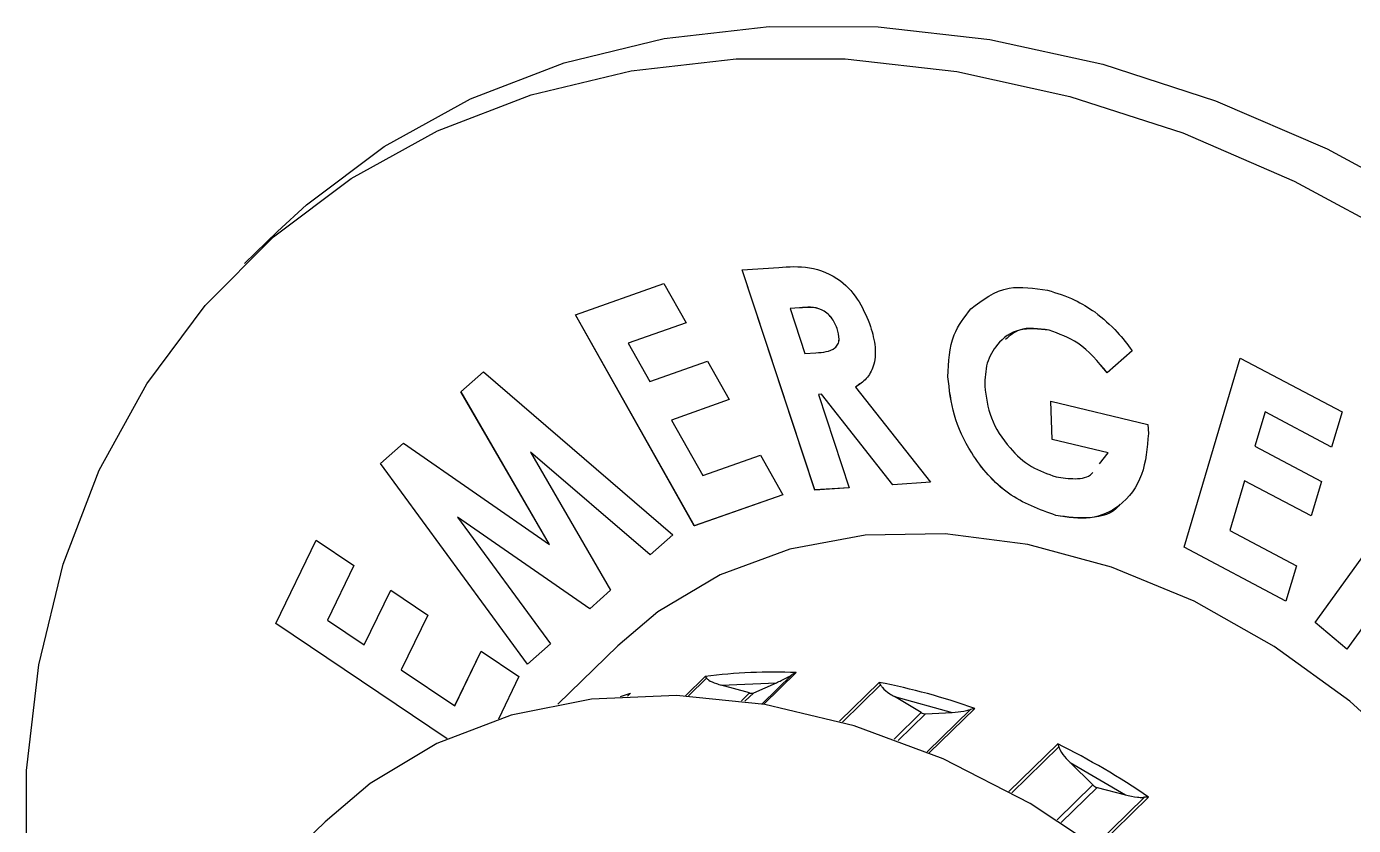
# Model space of a CAD drawing. Header units: millimetres. Extents: x 0 to 3353, y 0 to 2591.
# Drawn here: x 2109.14 to 2142.98, y 1036.09 to 1056.47 of the extents above; entities that cross this region are included whole.
import ezdxf

# ---------------------------------------------------------------- set-up
doc = ezdxf.new("R2010")
doc.units = ezdxf.units.MM
doc.header["$LTSCALE"] = 12

msp = doc.modelspace()

# ---------------------------------------------------------------- linework, layer by layer
at = {"color": 7, "linetype": 'Continuous', "lineweight": 25}
for p, q in [((2115.541, 1051.244), (2114.701, 1050.424)), ((2127.393, 1050.261), (2128.322, 1050.324)), ((2129.24, 1044.646), (2127.393, 1050.261)), ((2129.241, 1044.647), (2127.393, 1050.261)), ((2123.136, 1049.115), (2125.394, 1049.911)), ((2125.394, 1049.911), (2125.959, 1048.909)), ((2126.169, 1043.73), (2123.136, 1049.115)), ((2126.17, 1043.731), (2123.137, 1049.116)), ((2128.854, 1049.29), (2128.613, 1049.274)), ((2128.614, 1049.275), (2128.613, 1049.274)), ((2128.613, 1049.274), (2128.991, 1048.126)), ((2128.855, 1049.291), (2128.614, 1049.275)), ((2128.855, 1049.291), (2128.854, 1049.29)), ((2133.22, 1049.266), (2133.22, 1049.266)), ((2125.959, 1048.909), (2124.483, 1048.388)), ((2125.959, 1048.909), (2124.483, 1048.389)), ((2129.812, 1048.77), (2129.812, 1048.77)), ((2135.219, 1048.722), (2135.219, 1048.721)), ((2124.483, 1048.389), (2124.483, 1048.388)), ((2124.483, 1048.388), (2125.031, 1047.415)), ((2128.991, 1048.126), (2129.267, 1048.145)), ((2137.333, 1048.2), (2136.698, 1047.635)), ((2137.333, 1048.2), (2136.699, 1047.636)), ((2125.031, 1047.415), (2126.507, 1047.935)), ((2126.507, 1047.935), (2127.061, 1046.951)), ((2138.659, 1043.189), (2140.089, 1048.013)), ((2138.66, 1043.189), (2140.09, 1048.013)), ((2140.089, 1048.013), (2142.687, 1046.637)), ((2120.218, 1047.147), (2120.796, 1047.662)), ((2120.796, 1047.662), (2125.617, 1043.503)), ((2130.386, 1047.354), (2130.281, 1047.269)), ((2132.636, 1047.536), (2132.636, 1047.536)), ((2136.699, 1047.636), (2136.698, 1047.635)), ((2122.474, 1043.259), (2120.218, 1047.147)), ((2122.475, 1043.259), (2120.219, 1047.148)), ((2129.414, 1047.089), (2129.333, 1047.084)), ((2129.334, 1047.085), (2129.333, 1047.084)), ((2129.333, 1047.084), (2130.116, 1044.706)), ((2129.415, 1047.09), (2129.334, 1047.085)), ((2129.415, 1047.09), (2129.414, 1047.089)), ((2131.234, 1044.781), (2129.414, 1047.089)), ((2131.234, 1044.781), (2129.415, 1047.09)), ((2130.281, 1047.269), (2130.281, 1047.268)), ((2130.281, 1047.268), (2132.191, 1044.845)), ((2127.061, 1046.951), (2125.585, 1046.43)), ((2127.061, 1046.951), (2125.586, 1046.431)), ((2135.264, 1046.913), (2137.736, 1046.317)), ((2135.295, 1045.936), (2135.264, 1046.913)), ((2135.296, 1045.937), (2135.264, 1046.913)), ((2125.586, 1046.431), (2125.585, 1046.43)), ((2125.585, 1046.43), (2126.384, 1045.013)), ((2140.723, 1046.637), (2140.464, 1045.766)), ((2142.422, 1045.738), (2140.723, 1046.638)), ((2140.723, 1046.638), (2140.723, 1046.637)), ((2142.422, 1045.737), (2140.723, 1046.637)), ((2142.687, 1046.637), (2142.422, 1045.737)), ((2137.736, 1046.317), (2137.749, 1046.085)), ((2118.168, 1045.319), (2118.754, 1045.841)), ((2118.754, 1045.841), (2122.474, 1043.259)), ((2135.296, 1045.937), (2135.295, 1045.936)), ((2136.719, 1045.592), (2135.295, 1045.936)), ((2136.719, 1045.592), (2135.296, 1045.937)), ((2140.464, 1045.766), (2142.163, 1044.866)), ((2121.917, 1040.203), (2118.168, 1045.319)), ((2121.918, 1040.204), (2118.168, 1045.319)), ((2121.991, 1045.614), (2121.99, 1045.613)), ((2121.99, 1045.613), (2124.033, 1042.09)), ((2125.04, 1042.989), (2121.99, 1045.613)), ((2125.041, 1042.989), (2121.991, 1045.614)), ((2126.384, 1045.013), (2127.86, 1045.533)), ((2127.86, 1045.533), (2128.427, 1044.526)), ((2136.498, 1045.312), (2136.719, 1045.592)), ((2136.499, 1045.313), (2136.719, 1045.592)), ((2136.719, 1045.592), (2136.719, 1045.592)), ((2142.003, 1041.267), (2144.813, 1045.164)), ((2142.003, 1041.267), (2144.813, 1045.164)), ((2130.116, 1044.706), (2129.24, 1044.646)), ((2129.241, 1044.647), (2129.24, 1044.646)), ((2130.116, 1044.706), (2129.241, 1044.647)), ((2132.191, 1044.846), (2131.234, 1044.781)), ((2132.191, 1044.845), (2131.234, 1044.781)), ((2131.234, 1044.781), (2131.234, 1044.781)), ((2140.202, 1044.884), (2139.826, 1043.614)), ((2141.901, 1043.984), (2140.202, 1044.884)), ((2141.901, 1043.985), (2140.202, 1044.884)), ((2140.202, 1044.884), (2140.202, 1044.884)), ((2142.163, 1044.866), (2141.901, 1043.984)), ((2128.427, 1044.526), (2126.169, 1043.73)), ((2128.427, 1044.527), (2126.17, 1043.731)), ((2135.391, 1043.998), (2135.391, 1043.998)), ((2123.506, 1041.62), (2120.133, 1043.958)), ((2120.133, 1043.958), (2120.133, 1043.957)), ((2120.133, 1043.957), (2122.501, 1040.724)), ((2123.506, 1041.62), (2120.133, 1043.957)), ((2126.17, 1043.731), (2126.169, 1043.73)), ((2115.496, 1041.242), (2116.526, 1043.37)), ((2115.497, 1041.242), (2116.526, 1043.369)), ((2116.526, 1043.37), (2117.489, 1042.721)), ((2125.617, 1043.503), (2125.04, 1042.989)), ((2125.617, 1043.503), (2125.041, 1042.989)), ((2139.826, 1043.614), (2141.525, 1042.714)), ((2122.475, 1043.259), (2122.474, 1043.259)), ((2125.041, 1042.989), (2125.04, 1042.989)), ((2141.257, 1041.812), (2138.659, 1043.189)), ((2138.66, 1043.189), (2138.659, 1043.189)), ((2141.257, 1041.813), (2138.66, 1043.189)), ((2144.655, 1043.147), (2142.811, 1040.589)), ((2117.489, 1042.721), (2116.815, 1041.329)), ((2141.525, 1042.714), (2141.257, 1041.812)), ((2117.751, 1040.699), (2118.425, 1042.09)), ((2117.751, 1040.699), (2118.425, 1042.09)), ((2118.425, 1042.09), (2119.37, 1041.454)), ((2124.033, 1042.09), (2123.506, 1041.62)), ((2124.033, 1042.09), (2123.506, 1041.62)), ((2123.506, 1041.62), (2123.506, 1041.62)), ((2116.815, 1041.329), (2117.751, 1040.699)), ((2119.37, 1041.454), (2118.696, 1040.063)), ((2142.811, 1040.589), (2142.003, 1041.267)), ((2142.811, 1040.59), (2142.003, 1041.267)), ((2142.003, 1041.267), (2142.003, 1041.267)), ((2119.864, 1038.3), (2115.496, 1041.242)), ((2115.497, 1041.242), (2115.496, 1041.242)), ((2119.865, 1038.301), (2115.497, 1041.242)), ((2117.751, 1040.699), (2117.751, 1040.699)), ((2122.501, 1040.724), (2121.917, 1040.203)), ((2122.501, 1040.724), (2121.918, 1040.204)), ((2124.218, 1040.673), (2122.69, 1039.182)), ((2120.057, 1039.146), (2120.731, 1040.538)), ((2120.058, 1039.147), (2120.731, 1040.538)), ((2120.731, 1040.538), (2121.697, 1039.887)), ((2118.696, 1040.063), (2120.057, 1039.146)), ((2121.918, 1040.204), (2121.917, 1040.203)), ((2128.768, 1039.988), (2128.667, 1039.94)), ((2121.697, 1039.887), (2121.173, 1038.803)), ((2126.449, 1039.888), (2126.483, 1039.846)), ((2126.857, 1039.671), (2128.263, 1039.731)), ((2127.577, 1039.47), (2126.857, 1039.671)), ((2127.684, 1039.474), (2128.263, 1039.731)), ((2130.883, 1039.737), (2130.918, 1039.674)), ((2131.953, 1038.969), (2131.27, 1039.376)), ((2131.27, 1039.376), (2132.748, 1038.974)), ((2120.058, 1039.147), (2120.057, 1039.146)), ((2132.065, 1038.939), (2132.748, 1038.974)), ((2133.321, 1039.075), (2133.214, 1039.05)), ((2135.437, 1038.175), (2135.465, 1038.093)), ((2136.334, 1037.123), (2135.755, 1037.695)), ((2135.755, 1037.695), (2137.161, 1036.87)), ((2136.441, 1037.061), (2137.161, 1036.87)), ((2137.755, 1036.815), (2137.649, 1036.812)), ((2116.754, 1036.183), (2115.976, 1035.424))]:
    msp.add_line(p, q, dxfattribs=at)
at = {"color": 8, "linetype": 'Continuous', "lineweight": 25}
for p, q in [((2128.667, 1039.94), (2127.898, 1039.19)), ((2128.768, 1039.988), (2127.944, 1039.183)), ((2125.947, 1039.397), (2126.449, 1039.888)), ((2126.019, 1039.394), (2126.483, 1039.846)), ((2129.869, 1038.748), (2130.883, 1039.737)), ((2129.946, 1038.726), (2130.918, 1039.674)), ((2124.29, 1039.381), (2124.541, 1039.464)), ((2124.541, 1039.464), (2124.467, 1039.392)), ((2127.577, 1039.47), (2127.372, 1039.269)), ((2127.461, 1039.257), (2127.684, 1039.474)), ((2131.953, 1038.969), (2131.263, 1038.295)), ((2131.366, 1038.257), (2132.065, 1038.939)), ((2133.214, 1039.05), (2132.103, 1037.966)), ((2133.321, 1039.075), (2132.161, 1037.942)), ((2134.19, 1036.959), (2135.437, 1038.175)), ((2134.262, 1036.919), (2135.465, 1038.093)), ((2136.334, 1037.123), (2135.42, 1036.231)), ((2135.523, 1036.165), (2136.441, 1037.061)), ((2137.649, 1036.812), (2136.388, 1035.581)), ((2137.755, 1036.815), (2136.448, 1035.539))]:
    msp.add_line(p, q, dxfattribs=at)
at = {"color": 7, "linetype": 'Continuous', "lineweight": 25, "flags": 128}
for points in [[(2115.541, 1051.244), (2116.276, 1051.921), (2118.26, 1053.412), (2120.459, 1054.624), (2122.847, 1055.544), (2125.396, 1056.161), (2128.076, 1056.468), (2130.855, 1056.46), (2133.702, 1056.139), (2136.583, 1055.507), (2139.463, 1054.573), (2142.31, 1053.347), (2145.09, 1051.844)], [(2109.551, 1031.249), (2109.451, 1031.833), (2109.139, 1034.698), (2109.139, 1037.494), (2109.451, 1040.188), (2110.071, 1042.751), (2110.992, 1045.15), (2112.203, 1047.358), (2113.69, 1049.35), (2115.436, 1051.101), (2117.42, 1052.592), (2119.619, 1053.804), (2122.007, 1054.724), (2124.556, 1055.341), (2127.235, 1055.648), (2130.015, 1055.64), (2132.862, 1055.319), (2135.743, 1054.687), (2138.623, 1053.753), (2141.47, 1052.527), (2144.25, 1051.024)], [(2147.268, 1017.057), (2148.199, 1018.112), (2149.173, 1019.684), (2149.861, 1021.451), (2150.248, 1023.376), (2150.326, 1025.418), (2150.093, 1027.534), (2149.554, 1029.678), (2148.721, 1031.805), (2147.611, 1033.869), (2146.248, 1035.827), (2144.661, 1037.636), (2142.885, 1039.258), (2140.956, 1040.659), (2138.916, 1041.808), (2136.808, 1042.681), (2134.677, 1043.26), (2132.57, 1043.532), (2130.53, 1043.492), (2128.601, 1043.14), (2126.824, 1042.484), (2125.237, 1041.537), (2124.218, 1040.673)], [(2146.037, 1018.497), (2145.878, 1020.747), (2145.404, 1023.04), (2144.623, 1025.331), (2143.551, 1027.576), (2142.209, 1029.73), (2140.624, 1031.753), (2138.825, 1033.604), (2136.848, 1035.247), (2134.732, 1036.651), (2132.517, 1037.788), (2130.247, 1038.636), (2127.965, 1039.179), (2125.717, 1039.406), (2123.546, 1039.312), (2121.495, 1038.9), (2119.602, 1038.177), (2117.906, 1037.158), (2116.754, 1036.183)]]:
    msp.add_lwpolyline(points, dxfattribs=at)
at = {"color": 7, "linetype": 'Continuous', "lineweight": 25}
for centre, radius, start, end in [((2128.166, 1027.011), 12.991, 87.345, 97.5942), ((2127.723, 1023.291), 16.748, 70.4699, 79.1211), ((2127.624, 1039.62), 0.158, 252.7574, 292.1819), ((2132.06, 1039.14), 0.202, 238.0965, 271.4945), ((2126.412, 1020.136), 20.17, 55.7796, 63.4213), ((2136.506, 1037.294), 0.242, 224.8295, 254.3713)]:
    msp.add_arc(centre, radius, start, end, dxfattribs=at)
for points, knots in [([(2128.322, 1050.324), (2128.578, 1050.342), (2129.086, 1050.38), (2129.88, 1050.075), (2130.409, 1049.453), (2130.579, 1049.029), (2130.664, 1048.816)], [0, 0, 0, 0, 0.2818483, 0.5586277, 0.7789747, 1, 1, 1, 1]), ([(2133.22, 1049.266), (2133.52, 1049.497), (2134.058, 1049.912), (2134.836, 1049.793), (2135.178, 1049.741)], [0, 0, 0, 0, 0.558887, 1, 1, 1, 1]), ([(2135.178, 1049.741), (2135.412, 1049.671), (2135.828, 1049.547), (2136.216, 1049.297), (2136.387, 1049.187)], [0, 0, 0, 0, 0.559795, 1, 1, 1, 1]), ([(2129.812, 1048.77), (2129.77, 1048.866), (2129.708, 1049.01), (2129.551, 1049.164), (2129.276, 1049.332), (2129.042, 1049.309), (2128.854, 1049.29)], [0, 0, 0, 0, 0.249706, 0.375433, 0.500989, 1, 1, 1, 1]), ([(2129.812, 1048.77), (2129.771, 1048.866), (2129.708, 1049.011), (2129.552, 1049.165), (2129.277, 1049.333), (2129.042, 1049.31), (2128.855, 1049.291)], [0, 0, 0, 0, 0.249706, 0.375433, 0.500989, 1, 1, 1, 1]), ([(2132.636, 1047.536), (2132.654, 1047.911), (2132.688, 1048.582), (2133.057, 1049.057), (2133.22, 1049.266)], [0, 0, 0, 0, 0.559621, 1, 1, 1, 1]), ([(2132.636, 1047.536), (2132.655, 1047.912), (2132.688, 1048.582), (2133.058, 1049.057), (2133.22, 1049.266)], [0, 0, 0, 0, 0.559621, 1, 1, 1, 1]), ([(2136.387, 1049.187), (2136.585, 1049.023), (2136.939, 1048.729), (2137.212, 1048.362), (2137.333, 1048.2)], [0, 0, 0, 0, 0.559345, 1, 1, 1, 1]), ([(2129.267, 1048.145), (2129.45, 1048.158), (2129.678, 1048.174), (2129.839, 1048.359), (2129.876, 1048.531), (2129.837, 1048.674), (2129.812, 1048.77)], [0, 0, 0, 0, 0.498875, 0.623991, 0.749622, 1, 1, 1, 1]), ([(2129.816, 1048.348), (2129.821, 1048.354), (2129.853, 1048.39), (2129.872, 1048.536), (2129.836, 1048.676), (2129.812, 1048.77)], [0, 0, 0, 0, 0.059493, 0.373732, 1, 1, 1, 1]), ([(2130.664, 1048.816), (2130.713, 1048.64), (2130.81, 1048.288), (2130.767, 1047.819), (2130.572, 1047.472), (2130.378, 1047.336), (2130.281, 1047.268)], [0, 0, 0, 0, 0.280339, 0.559795, 0.77975, 1, 1, 1, 1]), ([(2135.219, 1048.721), (2134.955, 1048.751), (2134.426, 1048.812), (2133.895, 1048.417), (2133.599, 1047.898), (2133.583, 1047.499), (2133.574, 1047.299)], [0, 0, 0, 0, 0.279097, 0.558718, 0.779227, 1, 1, 1, 1]), ([(2135.219, 1048.722), (2134.948, 1048.761), (2134.503, 1048.827), (2134.214, 1048.583), (2134.101, 1048.487)], [0, 0, 0, 0, 0.608569, 1, 1, 1, 1]), ([(2136.699, 1047.636), (2136.464, 1047.919), (2136.046, 1048.424), (2135.472, 1048.631), (2135.219, 1048.722)], [0, 0, 0, 0, 0.55999, 1, 1, 1, 1]), ([(2136.698, 1047.635), (2136.464, 1047.918), (2136.046, 1048.424), (2135.472, 1048.63), (2135.219, 1048.721)], [0, 0, 0, 0, 0.55999, 1, 1, 1, 1]), ([(2135.391, 1043.998), (2134.971, 1044.15), (2134.133, 1044.453), (2133.237, 1045.495), (2132.746, 1046.558), (2132.672, 1047.21), (2132.636, 1047.536)], [0, 0, 0, 0, 0.279226, 0.558374, 0.779141, 1, 1, 1, 1]), ([(2135.391, 1043.998), (2134.972, 1044.15), (2134.133, 1044.454), (2133.237, 1045.496), (2132.746, 1046.559), (2132.673, 1047.21), (2132.636, 1047.536)], [0, 0, 0, 0, 0.279226, 0.558374, 0.779141, 1, 1, 1, 1]), ([(2133.574, 1047.299), (2133.609, 1047.026), (2133.678, 1046.479), (2134.15, 1045.747), (2134.749, 1045.202), (2135.18, 1045.057), (2135.396, 1044.984)], [0, 0, 0, 0, 0.2801198, 0.5598835, 0.7799229, 1, 1, 1, 1]), ([(2137.749, 1046.085), (2137.719, 1045.722), (2137.658, 1044.997), (2137.101, 1044.234), (2136.295, 1043.858), (2135.692, 1043.951), (2135.391, 1043.998)], [0, 0, 0, 0, 0.28013, 0.560117, 0.779871, 1, 1, 1, 1]), ([(2135.396, 1044.984), (2135.557, 1044.96), (2135.88, 1044.91), (2136.231, 1044.965), (2136.325, 1045.091), (2136.333, 1045.103)], [0, 0, 0, 0, 0.476108, 0.950692, 1, 1, 1, 1]), ([(2137.024, 1044.287), (2137.014, 1044.273), (2136.856, 1044.05), (2136.273, 1043.877), (2135.686, 1043.958), (2135.391, 1043.998)], [0, 0, 0, 0, 0.030616, 0.514895, 1, 1, 1, 1]), ([(2128.263, 1039.731), (2128.345, 1039.769), (2128.46, 1039.822), (2128.604, 1039.901), (2128.654, 1039.933), (2128.667, 1039.94)], [0, 0, 0, 0, 0.653569, 0.913498, 1, 1, 1, 1]), ([(2126.483, 1039.846), (2126.499, 1039.831), (2126.557, 1039.774), (2126.698, 1039.719), (2126.816, 1039.683), (2126.857, 1039.671)], [0, 0, 0, 0, 0.199569, 0.716122, 1, 1, 1, 1]), ([(2130.918, 1039.674), (2130.932, 1039.651), (2130.986, 1039.57), (2131.119, 1039.47), (2131.23, 1039.4), (2131.27, 1039.376)], [0, 0, 0, 0, 0.199569, 0.716122, 1, 1, 1, 1]), ([(2132.748, 1038.974), (2132.845, 1038.981), (2132.979, 1038.992), (2133.144, 1039.027), (2133.2, 1039.045), (2133.214, 1039.05)], [0, 0, 0, 0, 0.653569, 0.913498, 1, 1, 1, 1]), ([(2135.465, 1038.093), (2135.476, 1038.064), (2135.516, 1037.962), (2135.628, 1037.827), (2135.722, 1037.729), (2135.755, 1037.695)], [0, 0, 0, 0, 0.199569, 0.716122, 1, 1, 1, 1]), ([(2137.161, 1036.87), (2137.262, 1036.847), (2137.404, 1036.814), (2137.576, 1036.804), (2137.634, 1036.81), (2137.649, 1036.812)], [0, 0, 0, 0, 0.653569, 0.913498, 1, 1, 1, 1])]:
    msp.add_open_spline(points, degree=3, knots=knots, dxfattribs=at)

doc.saveas('drawing.dxf')
